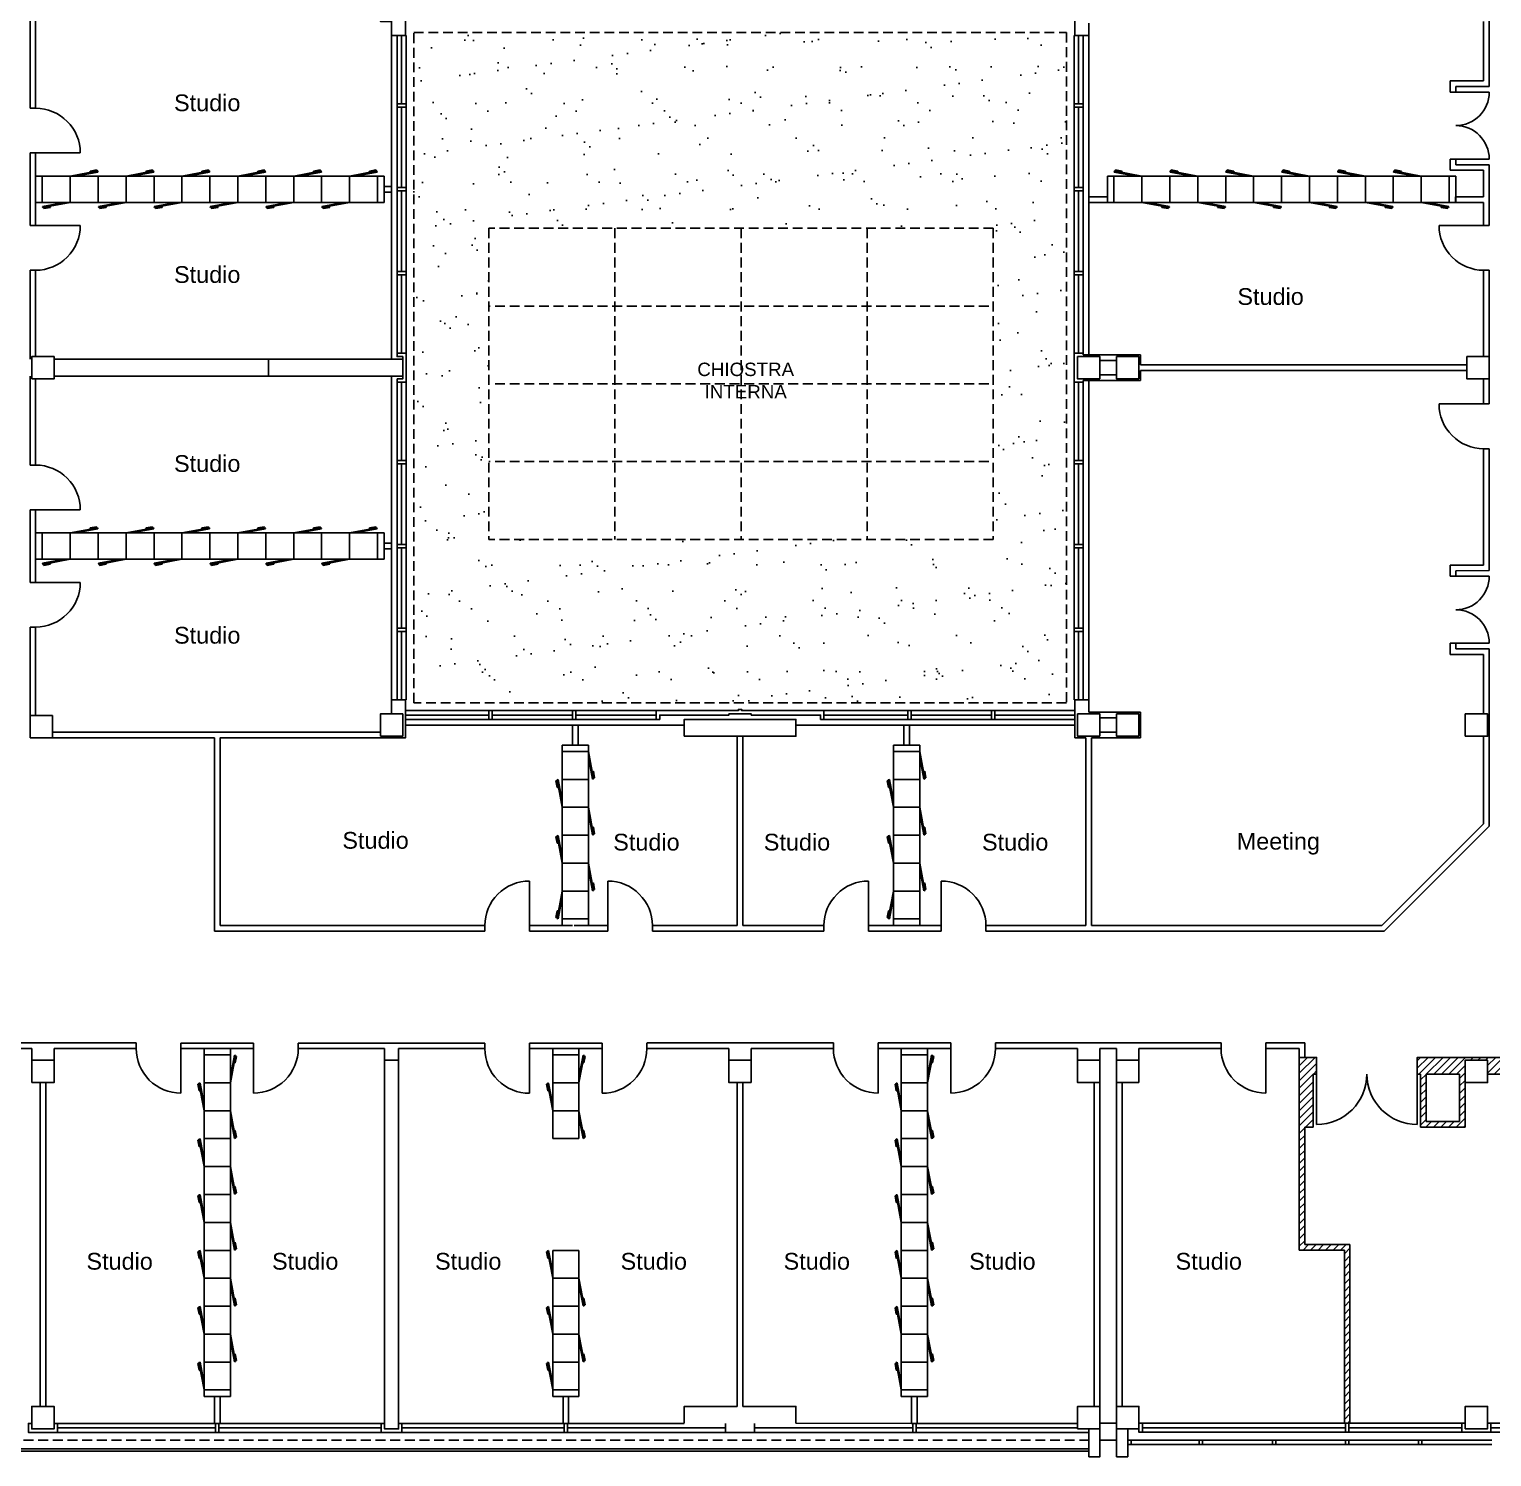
# Model space of a CAD drawing. Header units: millimetres. Extents: x 1523 to 2870, y 1212 to 1902.
# Drawn here: x 2204.9 to 2466.7, y 1512.1 to 1767.7 of the extents above; entities that cross this region are included whole.
import ezdxf

# ---------------------------------------------------------------- set-up
doc = ezdxf.new("R2010")
doc.units = ezdxf.units.MM
doc.linetypes.add('CONTINUA', pattern=[0])
doc.linetypes.add('HIDDEN', pattern=[0.375, 0.25, -0.125])
for name, color, linetype in [('arredi', 143, 'Continuous'), ('PROIEZIONI', 4, 'CONTINUA'), ('RETINI', 8, 'Continuous'), ('SEZIONI', 7, 'Continuous'), ('TESTO', 7, 'Continuous')]:
    doc.layers.add(name, color=color, linetype=linetype)
doc.styles.add('Arial', font='Arial.ttf')

# ---------------------------------------------------------------- blocks, each defined once
blk = doc.blocks.new('ED003', base_point=(0.838, 5.982))
for p, q in [((0.838, 5.982), (0.838, 6.482)), ((1.838, 5.982), (1.838, 6.482))]:
    blk.add_line(p, q)
for centre, start, end in [((0.838, 5.982), 0, 90), ((1.838, 5.982), 90, 180)]:
    blk.add_arc(centre, 0.5, start, end)
blk = doc.blocks.new('ED001', base_point=(1.838, 7.784))
blk.add_line((1.838, 7.784), (1.838, 8.781))
blk.add_arc((1.836, 7.784), 0.998, 89.8816, 180)
blk = doc.blocks.new('MODULOPARETEATTREZZATA')
at = {"linetype": 'Continuous'}
for p, q in [((47, 0), (0, 0)), ((0, 0), (0, -50)), ((47, 0), (56.2, -49.1)), ((47, -50), (47, 0)), ((54.3, -49.5), (47, -10.8)), ((0, -50), (47, -50)), ((56.2, -49.1), (54.3, -49.5)), ((54.9, -35.7), (55.9, -35.5)), ((57.1, -47.5), (54.9, -35.7)), ((55.9, -35.5), (58.1, -47.3)), ((58.1, -47.3), (57.1, -47.5))]:
    blk.add_line(p, q, dxfattribs=at)

msp = doc.modelspace()

# ---------------------------------------------------------------- hatches: boundary and pattern name
at = {"layer": 'RETINI'}
h = msp.add_hatch(dxfattribs=at)
h.set_pattern_fill('AR-SAND', color=256, scale=0.2)
h.set_pattern_definition([(37.5, (-291938.139, 424269.952), (-0.32000626, 9.78826475), [0, -7.7216, 0, -8.636, 0, -8.255]), (7.5, (-291938.139, 424269.952), (8.99046566, 14.336502), [0, -4.1656, 0, -6.9596, 0, -2.667]), (327.5, (-291944.387, 424269.952), (15.8198474, 0.0287437), [0, -2.54, 0, -9.144, 0, -11.938]), (317.5, (-291944.387, 424269.952), (15.27112905, 4.45858647), [0, -1.27, 0, -5.9944, 0, -6.858])])
h.paths.add_polyline_path([(2390.52, 1767.11), (2273.72, 1767.11), (2273.72, 1647.12), (2390.52, 1647.12)])
h.paths.add_polyline_path([(2377.44, 1732.07), (2377.44, 1676.36), (2287.14, 1676.36), (2287.14, 1732.07)], flags=16)
h.paths.add_polyline_path([(2309.72, 1718.14), (2354.87, 1718.14), (2354.87, 1690.29), (2309.72, 1690.29)], flags=0)
h.paths.add_polyline_path([(2323.77, 1700.25), (2342.3, 1700.25), (2342.3, 1709.2), (2323.77, 1709.2)], flags=8)
at = {"layer": 'RETINI', "true_color": 0x9e004f}
h = msp.add_hatch(dxfattribs=at)
h.set_pattern_fill('ANSI31', color=234, scale=0.3)
h.set_pattern_definition([(45, (-291938.13885, 424269.952), (-0.673519209, 0.673519209), [])])
h.paths.add_polyline_path([(2526.82, 1581.61), (2526.82, 1583.61), (2525.82, 1583.61), (2453.32, 1583.61), (2453.32, 1580.61), (2453.92, 1580.61), (2453.92, 1571.11), (2461.92, 1571.11), (2461.92, 1580.61), (2461.92, 1583.11), (2465.92, 1583.11), (2465.92, 1580.61), (2484.74, 1580.61), (2484.74, 1579.11), (2524.32, 1579.11), (2524.32, 1518.11), (2526.82, 1518.11)])
h.paths.add_polyline_path([(2460.92, 1580.61), (2460.92, 1572.11), (2454.92, 1572.11), (2454.92, 1580.61)], flags=16)
h.paths.add_polyline_path([(2434.72, 1580.61), (2435.32, 1580.61), (2435.32, 1583.61), (2433.22, 1583.61), (2432.22, 1583.61), (2432.22, 1549.11), (2440.29, 1549.11), (2440.29, 1518.11), (2441.29, 1518.11), (2441.29, 1550.11), (2433.22, 1550.11), (2433.22, 1571.11), (2434.72, 1571.11)])

# ---------------------------------------------------------------- linework, layer by layer
at = {"layer": 'arredi'}
for p, q in [((2206.02, 1741.41), (2206.02, 1736.71)), ((2207.21, 1741.41), (2206.02, 1741.41)), ((2267.21, 1741.41), (2268.39, 1741.41)), ((2268.39, 1741.41), (2268.39, 1736.71)), ((2397.86, 1741.41), (2397.86, 1736.71)), ((2399.04, 1741.41), (2397.86, 1741.41)), ((2459.04, 1741.41), (2460.22, 1741.41)), ((2460.22, 1741.41), (2460.22, 1736.71)), ((2207.21, 1736.71), (2206.02, 1736.71)), ((2267.21, 1736.71), (2268.39, 1736.71)), ((2399.04, 1736.71), (2397.86, 1736.71)), ((2459.04, 1736.71), (2460.22, 1736.71)), ((2207.21, 1677.52), (2206.02, 1677.52)), ((2267.21, 1677.52), (2268.39, 1677.52)), ((2268.39, 1677.52), (2268.39, 1672.82)), ((2207.21, 1672.82), (2206.02, 1672.82)), ((2267.21, 1672.82), (2268.39, 1672.82)), ((2300.27, 1608.4), (2300.27, 1607.21)), ((2304.97, 1608.4), (2304.97, 1607.21)), ((2359.57, 1608.4), (2359.57, 1607.21)), ((2364.27, 1608.4), (2364.27, 1607.21)), ((2236.17, 1584.07), (2236.17, 1585.21)), ((2240.87, 1584.07), (2240.87, 1585.21)), ((2298.57, 1584.07), (2298.57, 1585.21)), ((2303.27, 1584.07), (2303.27, 1585.21)), ((2360.97, 1584.07), (2360.97, 1585.21)), ((2365.67, 1584.07), (2365.67, 1585.21)), ((2236.17, 1524.07), (2236.17, 1522.92)), ((2240.87, 1524.07), (2240.87, 1522.92)), ((2298.57, 1524.07), (2298.57, 1522.92)), ((2303.27, 1524.07), (2303.27, 1522.92)), ((2360.97, 1524.07), (2360.97, 1522.92)), ((2365.67, 1524.07), (2365.67, 1522.92)), ((2240.87, 1522.92), (2236.17, 1522.92)), ((2303.27, 1522.92), (2298.57, 1522.92)), ((2365.67, 1522.92), (2360.97, 1522.92))]:
    msp.add_line(p, q, dxfattribs=at)
at = {"layer": 'arredi', "ltscale": 0.5}
for p, q in [((2460.19, 1736.71), (2460.19, 1737.71)), ((2304.97, 1639.55), (2300.27, 1639.55)), ((2300.27, 1639.55), (2300.27, 1638.4)), ((2304.97, 1638.4), (2304.97, 1639.55)), ((2364.27, 1639.55), (2359.57, 1639.55)), ((2359.57, 1639.55), (2359.57, 1638.4)), ((2364.27, 1638.4), (2364.27, 1639.55))]:
    msp.add_line(p, q, dxfattribs=at)
at = {"layer": 'PROIEZIONI', "ltscale": 0.5}
for p, q in [((2269.72, 1766.61), (2269.69, 1739.56)), ((2270.72, 1754.36), (2270.72, 1766.61)), ((2271.52, 1754.36), (2271.52, 1766.61)), ((2272.22, 1766.61), (2272.32, 1766.61)), ((2272.32, 1754.36), (2272.32, 1766.61)), ((2391.92, 1754.36), (2391.92, 1766.61)), ((2391.92, 1766.61), (2392.02, 1766.61)), ((2392.72, 1754.36), (2392.72, 1766.61)), ((2393.52, 1754.36), (2393.52, 1766.61)), ((2394.52, 1766.61), (2394.56, 1737.71)), ((2270.72, 1739.36), (2270.72, 1753.76)), ((2271.52, 1739.36), (2271.52, 1753.76)), ((2272.32, 1739.36), (2272.32, 1753.76)), ((2391.92, 1739.36), (2391.92, 1753.76)), ((2392.72, 1739.36), (2392.72, 1753.76)), ((2393.52, 1739.36), (2393.52, 1753.76)), ((2269.72, 1708.61), (2269.69, 1738.56)), ((2270.72, 1738.76), (2270.72, 1724.36)), ((2271.52, 1738.76), (2271.52, 1724.36)), ((2272.32, 1738.76), (2272.32, 1724.36)), ((2391.92, 1738.76), (2391.92, 1724.36)), ((2392.72, 1738.76), (2392.72, 1724.36)), ((2393.52, 1738.76), (2393.52, 1724.36)), ((2394.52, 1709.41), (2394.56, 1736.71)), ((2270.72, 1723.76), (2270.72, 1709.71)), ((2271.52, 1723.76), (2271.52, 1709.71)), ((2272.32, 1723.76), (2272.32, 1709.71)), ((2391.92, 1723.76), (2391.92, 1709.71)), ((2392.72, 1723.76), (2392.72, 1709.71)), ((2393.52, 1723.76), (2393.52, 1709.71)), ((2269.72, 1705.61), (2269.69, 1675.67)), ((2270.72, 1690.47), (2270.72, 1704.51)), ((2271.52, 1690.47), (2271.52, 1704.51)), ((2272.32, 1690.47), (2272.32, 1704.51)), ((2391.92, 1690.47), (2391.92, 1704.51)), ((2392.72, 1690.47), (2392.72, 1704.51)), ((2393.52, 1690.47), (2393.52, 1704.51)), ((2394.52, 1647.61), (2394.56, 1704.81)), ((2270.72, 1675.47), (2270.72, 1689.87)), ((2271.52, 1675.47), (2271.52, 1689.87)), ((2272.32, 1675.47), (2272.32, 1689.87)), ((2391.92, 1675.47), (2391.92, 1689.87)), ((2392.72, 1675.47), (2392.72, 1689.87)), ((2393.52, 1675.47), (2393.52, 1689.87)), ((2269.72, 1647.61), (2269.69, 1674.67)), ((2270.72, 1674.87), (2270.72, 1660.47)), ((2271.52, 1674.87), (2271.52, 1660.47)), ((2272.32, 1674.87), (2272.32, 1660.47)), ((2391.92, 1674.87), (2391.92, 1660.47)), ((2392.72, 1674.87), (2392.72, 1660.47)), ((2393.52, 1674.87), (2393.52, 1660.47)), ((2270.72, 1659.87), (2270.72, 1647.61)), ((2271.52, 1659.87), (2271.52, 1647.61)), ((2272.32, 1659.87), (2272.32, 1647.61)), ((2391.92, 1659.87), (2391.92, 1647.61)), ((2392.72, 1659.87), (2392.72, 1647.61)), ((2393.52, 1659.87), (2393.52, 1647.61)), ((2287.13, 1645.72), (2272.22, 1645.72)), ((2287.13, 1644.92), (2272.22, 1644.92)), ((2287.13, 1644.12), (2272.22, 1644.12)), ((2302.13, 1645.72), (2287.73, 1645.72)), ((2302.13, 1644.92), (2287.73, 1644.92)), ((2302.13, 1644.12), (2287.73, 1644.12)), ((2302.73, 1645.72), (2317.12, 1645.72)), ((2302.73, 1644.92), (2317.12, 1644.92)), ((2302.73, 1644.12), (2317.12, 1644.12)), ((2362.12, 1645.72), (2347.12, 1645.72)), ((2362.12, 1644.92), (2347.12, 1644.92)), ((2362.12, 1644.12), (2347.12, 1644.12)), ((2362.72, 1645.72), (2377.12, 1645.72)), ((2362.72, 1644.92), (2377.12, 1644.92)), ((2362.72, 1644.12), (2377.12, 1644.12)), ((2377.72, 1645.72), (2391.92, 1645.72)), ((2377.72, 1644.92), (2391.92, 1644.92)), ((2377.72, 1644.12), (2391.92, 1644.12)), ((2322.12, 1643.12), (2272.22, 1643.12)), ((2342.12, 1643.12), (2392.02, 1643.12)), ((2209.92, 1518.08), (2238.22, 1518.08)), ((2209.92, 1517.28), (2238.22, 1517.28)), ((2209.92, 1516.48), (2238.22, 1516.48)), ((2238.82, 1518.08), (2267.87, 1518.08)), ((2238.82, 1517.28), (2267.87, 1517.28)), ((2238.82, 1516.48), (2267.87, 1516.48)), ((2300.62, 1518.08), (2271.57, 1518.08)), ((2300.62, 1517.28), (2271.57, 1517.28)), ((2300.62, 1516.48), (2271.57, 1516.48)), ((2322.12, 1518.08), (2301.22, 1518.08)), ((2329.52, 1517.28), (2301.22, 1517.28)), ((2329.52, 1516.48), (2301.22, 1516.48)), ((2334.72, 1517.28), (2363.02, 1517.28)), ((2334.72, 1516.48), (2363.02, 1516.48)), ((2342.12, 1518.11), (2363.02, 1518.08)), ((2363.62, 1518.08), (2392.52, 1518.08)), ((2363.62, 1517.28), (2392.52, 1517.28)), ((2363.62, 1516.48), (2394.52, 1516.48)), ((2440.49, 1518.11), (2404.12, 1518.11)), ((2440.49, 1517.31), (2404.12, 1517.31)), ((2440.49, 1516.51), (2404.12, 1516.51)), ((2441.09, 1518.11), (2461.32, 1518.11)), ((2441.09, 1517.31), (2461.32, 1517.31)), ((2441.09, 1516.51), (2461.32, 1516.51)), ((2519.32, 1518.11), (2466.52, 1518.11)), ((2519.32, 1517.31), (2466.52, 1517.31)), ((2519.32, 1516.51), (2466.52, 1516.51)), ((2394.52, 1513.55), (2020.12, 1513.55)), ((2414.31, 1515.11), (2402.12, 1515.11)), ((2414.31, 1514.31), (2402.12, 1514.31)), ((2427.4, 1515.11), (2414.91, 1515.11)), ((2427.4, 1514.31), (2414.91, 1514.31)), ((2440.49, 1515.11), (2428, 1515.11)), ((2440.49, 1514.31), (2428, 1514.31)), ((2453.58, 1515.11), (2441.09, 1515.11)), ((2453.58, 1514.31), (2441.09, 1514.31)), ((2466.67, 1515.11), (2454.18, 1515.11)), ((2466.67, 1514.31), (2454.18, 1514.31)), ((2394.52, 1513.11), (2020.12, 1513.11))]:
    msp.add_line(p, q, dxfattribs=at)
at = {"layer": 'PROIEZIONI', "color": 143, "linetype": 'HIDDEN', "ltscale": 7}
for p, q in [((2377.44, 1732.07), (2287.14, 1732.07)), ((2287.14, 1732.07), (2287.14, 1676.36)), ((2309.72, 1732.07), (2309.72, 1676.36)), ((2332.29, 1732.07), (2332.29, 1676.36)), ((2354.87, 1732.07), (2354.87, 1676.36)), ((2377.44, 1732.07), (2377.44, 1676.36)), ((2376.62, 1718.14), (2287.14, 1718.14)), ((2376.62, 1704.21), (2287.97, 1704.21)), ((2376.62, 1690.29), (2287.14, 1690.29)), ((2377.44, 1676.36), (2287.14, 1676.36)), ((2020.12, 1515.11), (2394.52, 1515.11))]:
    msp.add_line(p, q, dxfattribs=at)
msp.add_lwpolyline([(2273.72, 1647.12), (2273.72, 1767.11), (2390.52, 1767.11), (2390.52, 1647.12)], close=True, dxfattribs=at)
at = {"layer": 'RETINI'}
msp.add_line((2433.22, 1583.61), (2432.22, 1583.61), dxfattribs=at)
at = {"layer": 'SEZIONI', "ltscale": 0.5}
for p, q in [((2466.22, 1757.46), (2466.22, 1789.21)), ((2392.02, 1766.61), (2392.02, 1773.41)), ((2205.02, 1769.41), (2205.02, 1753.56)), ((2206.02, 1769.41), (2206.02, 1753.56)), ((2394.52, 1768.81), (2394.52, 1766.61)), ((2465.22, 1758.46), (2465.22, 1769.11)), ((2394.52, 1766.61), (2392.02, 1766.61)), ((2465.22, 1758.46), (2459.22, 1758.45)), ((2459.22, 1758.45), (2459.22, 1757.45)), ((2459.22, 1757.45), (2459.22, 1756.46)), ((2466.22, 1757.46), (2460.22, 1757.46)), ((2460.22, 1757.45), (2460.22, 1756.46)), ((2460.22, 1756.46), (2459.22, 1756.46)), ((2206.02, 1753.56), (2205.02, 1753.56)), ((2205.02, 1745.56), (2205.02, 1732.56)), ((2206.02, 1745.56), (2205.02, 1745.56)), ((2206.02, 1745.56), (2206.02, 1739.56)), ((2460.22, 1744.46), (2459.22, 1744.46)), ((2459.22, 1744.46), (2459.22, 1743.45)), ((2460.22, 1744.46), (2460.22, 1743.45)), ((2459.22, 1743.45), (2459.22, 1742.45)), ((2465.22, 1742.46), (2459.22, 1742.45)), ((2466.22, 1743.46), (2460.22, 1743.45)), ((2465.22, 1742.46), (2465.22, 1737.71)), ((2466.22, 1738.56), (2466.22, 1743.46)), ((2206.02, 1738.56), (2206.02, 1732.56)), ((2269.69, 1739.56), (2268.39, 1739.56)), ((2269.69, 1738.56), (2268.39, 1738.56)), ((2269.69, 1738.56), (2269.69, 1739.56)), ((2393.52, 1738.56), (2393.52, 1739.56)), ((2466.22, 1738.56), (2466.22, 1732.56)), ((2394.56, 1736.71), (2394.56, 1737.71)), ((2394.56, 1737.71), (2397.86, 1737.71)), ((2394.56, 1736.71), (2397.86, 1736.71)), ((2460.22, 1736.71), (2465.22, 1736.71)), ((2460.23, 1737.71), (2465.22, 1737.71)), ((2465.22, 1736.71), (2465.22, 1732.56)), ((2206.02, 1732.56), (2205.02, 1732.56)), ((2465.22, 1732.56), (2466.22, 1732.56)), ((2206.02, 1724.56), (2205.02, 1724.56)), ((2205.02, 1724.56), (2205.02, 1708.61)), ((2206.02, 1724.56), (2206.02, 1709.11)), ((2465.22, 1724.56), (2466.22, 1724.56)), ((2465.22, 1724.56), (2465.22, 1709.11)), ((2466.22, 1724.56), (2466.22, 1709.11)), ((2209.32, 1708.61), (2247.72, 1708.61)), ((2393.52, 1709.41), (2403.82, 1709.41)), ((2396.52, 1708.41), (2399.52, 1708.41)), ((2403.82, 1709.41), (2403.82, 1707.61)), ((2462.22, 1707.61), (2403.82, 1707.61)), ((2205.02, 1689.67), (2205.02, 1705.61)), ((2206.02, 1689.67), (2206.02, 1705.11)), ((2209.32, 1705.61), (2247.72, 1705.61)), ((2403.82, 1704.81), (2393.52, 1704.81)), ((2399.52, 1705.81), (2396.52, 1705.81)), ((2462.22, 1706.61), (2403.82, 1706.61)), ((2403.82, 1706.61), (2403.82, 1704.81)), ((2465.22, 1700.61), (2465.22, 1705.11)), ((2465.22, 1705.11), (2465.22, 1700.61)), ((2466.22, 1700.61), (2466.22, 1705.11)), ((2466.22, 1705.11), (2466.22, 1700.61)), ((2465.22, 1700.61), (2466.22, 1700.61)), ((2465.22, 1700.61), (2466.22, 1700.61)), ((2465.22, 1692.61), (2466.22, 1692.61)), ((2465.22, 1692.61), (2466.22, 1692.61)), ((2465.22, 1671.77), (2465.22, 1692.61)), ((2466.22, 1671.77), (2466.22, 1692.61)), ((2206.02, 1689.67), (2205.02, 1689.67)), ((2205.02, 1668.67), (2205.02, 1681.67)), ((2206.02, 1681.67), (2205.02, 1681.67)), ((2206.02, 1675.67), (2206.02, 1681.67)), ((2206.02, 1668.67), (2206.02, 1675.67)), ((2269.69, 1675.67), (2268.39, 1675.67)), ((2269.69, 1674.67), (2269.69, 1675.67)), ((2466.22, 1675.67), (2466.22, 1670.77)), ((2269.69, 1674.67), (2268.39, 1674.67)), ((2465.22, 1671.77), (2459.22, 1671.76)), ((2459.22, 1671.76), (2459.22, 1670.76)), ((2459.22, 1670.76), (2459.22, 1669.77)), ((2466.22, 1670.77), (2460.22, 1670.76)), ((2460.22, 1670.76), (2460.22, 1669.77)), ((2206.02, 1668.67), (2205.02, 1668.67)), ((2460.22, 1669.77), (2459.22, 1669.77)), ((2205.02, 1644.82), (2205.02, 1660.67)), ((2206.02, 1660.67), (2205.02, 1660.67)), ((2206.02, 1644.82), (2206.02, 1660.67)), ((2460.22, 1657.77), (2459.22, 1657.77)), ((2459.22, 1657.77), (2459.22, 1656.76)), ((2460.22, 1657.77), (2460.22, 1656.76)), ((2459.22, 1656.76), (2459.22, 1655.76)), ((2465.22, 1655.77), (2459.22, 1655.76)), ((2466.22, 1656.77), (2460.22, 1656.76)), ((2465.22, 1655.77), (2465.22, 1645.12)), ((2466.22, 1656.77), (2466.22, 1625.02)), ((2394.52, 1647.61), (2392.02, 1647.61)), ((2392.02, 1647.61), (2392.02, 1640.82)), ((2394.52, 1645.42), (2394.52, 1647.61)), ((2403.82, 1645.42), (2394.52, 1645.42)), ((2399.52, 1644.42), (2396.52, 1644.42)), ((2403.82, 1640.82), (2403.82, 1645.42)), ((2302.12, 1643.12), (2302.12, 1639.55)), ((2303.12, 1643.12), (2303.12, 1639.55)), ((2361.42, 1643.12), (2361.42, 1639.55)), ((2362.42, 1643.12), (2362.42, 1639.55)), ((2396.52, 1641.82), (2399.52, 1641.82)), ((2238.02, 1606.21), (2238.02, 1640.82)), ((2331.62, 1607.21), (2331.62, 1641.12)), ((2332.62, 1607.21), (2332.62, 1641.12)), ((2392.02, 1640.82), (2394.02, 1640.82)), ((2394.02, 1607.21), (2394.02, 1640.82)), ((2395.02, 1607.21), (2395.02, 1640.82)), ((2395.02, 1640.82), (2403.82, 1640.82)), ((2465.22, 1641.12), (2465.22, 1625.43)), ((2465.22, 1625.43), (2447, 1607.21)), ((2447.42, 1606.21), (2466.22, 1625.02)), ((2238.02, 1606.21), (2286.42, 1606.21)), ((2239.02, 1607.21), (2286.42, 1607.21)), ((2286.42, 1607.21), (2286.42, 1606.21)), ((2294.42, 1607.21), (2294.42, 1606.21)), ((2294.42, 1607.21), (2302.12, 1607.21)), ((2294.42, 1606.21), (2302.12, 1606.21)), ((2301.42, 1606.21), (2308.42, 1606.21)), ((2302.42, 1607.21), (2308.42, 1607.21)), ((2308.42, 1607.21), (2308.42, 1606.21)), ((2316.42, 1607.21), (2331.62, 1607.21)), ((2316.42, 1607.21), (2316.42, 1606.21)), ((2316.42, 1606.21), (2332.12, 1606.21)), ((2332.12, 1606.21), (2347.12, 1606.21)), ((2332.62, 1607.21), (2347.12, 1607.21)), ((2347.12, 1607.21), (2347.12, 1606.21)), ((2355.12, 1607.21), (2355.12, 1606.21)), ((2355.12, 1607.21), (2368.12, 1607.21)), ((2355.12, 1606.21), (2368.12, 1606.21)), ((2368.12, 1607.21), (2368.12, 1606.21)), ((2376.12, 1607.21), (2394.02, 1607.21)), ((2376.12, 1607.21), (2376.12, 1606.21)), ((2376.12, 1606.21), (2395.02, 1606.21)), ((2447, 1607.21), (2395.02, 1607.21)), ((2447.42, 1606.21), (2395.02, 1606.21)), ((2190.62, 1586.21), (2224.02, 1586.21)), ((2190.62, 1585.21), (2205.32, 1585.21)), ((2205.32, 1585.21), (2205.32, 1583.11)), ((2205.32, 1585.21), (2205.32, 1583.11)), ((2224.02, 1585.21), (2209.32, 1585.21)), ((2224.02, 1585.21), (2209.32, 1585.21)), ((2209.32, 1585.21), (2209.32, 1583.11)), ((2209.32, 1585.21), (2209.32, 1583.11)), ((2224.02, 1585.21), (2224.02, 1586.21)), ((2224.02, 1585.21), (2224.02, 1586.21)), ((2232.02, 1585.18), (2232.02, 1586.18)), ((2245.02, 1586.18), (2232.02, 1586.18)), ((2245.02, 1585.18), (2232.02, 1585.18)), ((2245.02, 1585.18), (2245.02, 1586.18)), ((2286.42, 1586.18), (2253.02, 1586.18)), ((2253.02, 1585.18), (2253.02, 1586.18)), ((2253.02, 1585.18), (2268.47, 1585.18)), ((2268.47, 1585.18), (2268.47, 1583.08)), ((2286.42, 1585.18), (2270.97, 1585.18)), ((2270.97, 1585.18), (2270.97, 1583.08)), ((2286.42, 1585.18), (2286.42, 1586.18)), ((2294.42, 1585.18), (2294.42, 1586.18)), ((2307.42, 1586.18), (2294.42, 1586.18)), ((2307.42, 1585.18), (2294.42, 1585.18)), ((2307.42, 1585.18), (2307.42, 1586.18)), ((2348.82, 1586.21), (2315.42, 1586.21)), ((2315.42, 1585.18), (2315.42, 1586.18)), ((2315.42, 1585.21), (2330.12, 1585.21)), ((2330.12, 1585.21), (2330.12, 1583.11)), ((2334.12, 1585.21), (2334.12, 1583.11)), ((2348.82, 1585.21), (2334.12, 1585.21)), ((2348.82, 1585.21), (2348.82, 1586.21)), ((2369.82, 1586.21), (2356.82, 1586.21)), ((2356.82, 1585.21), (2356.82, 1586.21)), ((2369.82, 1585.21), (2356.82, 1585.21)), ((2369.82, 1585.21), (2369.82, 1586.21)), ((2418.22, 1586.21), (2377.82, 1586.21)), ((2377.82, 1585.21), (2377.82, 1586.21)), ((2377.82, 1585.21), (2392.52, 1585.21)), ((2392.52, 1585.21), (2392.52, 1583.11)), ((2396.52, 1585.21), (2396.52, 1583.11)), ((2399.52, 1585.21), (2396.52, 1585.21)), ((2399.52, 1583.11), (2399.52, 1585.21)), ((2403.52, 1585.21), (2403.52, 1583.11)), ((2403.52, 1585.21), (2418.22, 1585.21)), ((2418.22, 1585.21), (2418.22, 1586.21)), ((2426.22, 1585.21), (2426.22, 1586.21)), ((2426.22, 1586.21), (2433.22, 1586.21)), ((2426.22, 1585.21), (2432.22, 1585.21)), ((2432.22, 1585.21), (2432.22, 1549.11)), ((2433.22, 1586.21), (2433.22, 1583.61)), ((2206.82, 1579.11), (2206.82, 1521.11)), ((2206.82, 1579.11), (2206.82, 1521.11)), ((2207.82, 1579.11), (2207.82, 1521.11)), ((2207.82, 1579.11), (2207.82, 1521.11)), ((2331.62, 1579.11), (2331.62, 1521.11)), ((2332.62, 1579.11), (2332.62, 1521.11)), ((2395.52, 1579.11), (2395.52, 1521.11)), ((2396.52, 1579.11), (2396.52, 1521.11)), ((2399.52, 1579.11), (2399.52, 1521.11)), ((2400.52, 1579.11), (2400.52, 1521.11)), ((2434.72, 1580.61), (2434.72, 1571.11)), ((2453.92, 1571.11), (2453.92, 1580.61)), ((2454.92, 1572.11), (2454.92, 1580.61)), ((2460.92, 1572.11), (2460.92, 1580.61)), ((2461.92, 1571.11), (2461.92, 1580.61)), ((2433.22, 1571.11), (2434.72, 1571.11)), ((2433.22, 1571.11), (2433.22, 1550.11)), ((2453.92, 1571.11), (2461.92, 1571.11)), ((2454.92, 1572.11), (2460.92, 1572.11)), ((2433.22, 1550.11), (2441.29, 1550.11)), ((2441.29, 1550.11), (2441.29, 1518.11)), ((2432.22, 1549.11), (2440.29, 1549.11)), ((2440.29, 1549.11), (2440.29, 1518.11)), ((2238.02, 1522.92), (2238.02, 1518.11)), ((2239.02, 1522.92), (2239.02, 1518.11)), ((2300.42, 1522.92), (2300.42, 1518.11)), ((2301.42, 1522.92), (2301.42, 1518.11)), ((2362.82, 1522.92), (2362.82, 1518.11)), ((2363.82, 1522.92), (2363.82, 1518.11)), ((2239.02, 1518.08), (2238.02, 1518.08)), ((2301.42, 1518.08), (2300.42, 1518.08)), ((2363.82, 1518.08), (2362.82, 1518.08)), ((2440.29, 1518.11), (2441.29, 1518.11))]:
    msp.add_line(p, q, dxfattribs=at)
for points in [[(2239.02, 1807.01), (2239.02, 1773.41), (2272.22, 1773.41), (2272.22, 1766.61), (2269.72, 1766.61), (2269.72, 1769.11), (2267.72, 1769.11), (2267.72, 1772.41), (2209.02, 1772.41)], [(2393.52, 1704.81), (2393.52, 1704.51), (2391.92, 1704.51), (2391.92, 1709.71), (2393.52, 1709.71), (2393.52, 1709.41)], [(2393.52, 1709.11), (2392.52, 1709.11), (2392.52, 1705.11), (2393.52, 1705.11)], [(2239.02, 1607.21), (2239.02, 1640.82), (2272.22, 1640.82), (2272.22, 1647.61), (2269.72, 1647.61), (2269.72, 1645.12), (2267.72, 1645.12), (2267.72, 1641.82), (2209.02, 1641.82)], [(2209.02, 1640.82), (2238.02, 1640.82), (2238.02, 1606.21)], [(2434.72, 1580.61), (2435.32, 1580.61), (2435.32, 1583.61), (2433.22, 1583.61)], [(2453.92, 1580.61), (2453.32, 1580.61), (2453.32, 1583.61), (2525.82, 1583.61)], [(2460.92, 1580.61), (2454.92, 1580.61)], [(2484.74, 1580.61), (2465.92, 1580.61)], [(2331.62, 1521.11), (2322.12, 1521.11), (2322.12, 1518.11)], [(2342.12, 1518.11), (2342.12, 1521.11), (2332.62, 1521.11)], [(2329.52, 1518.08), (2329.52, 1516.48), (2334.72, 1516.48), (2334.72, 1518.08)]]:
    msp.add_lwpolyline(points, dxfattribs=at)
for points in [[(2270.72, 1754.36), (2272.32, 1754.36), (2272.32, 1753.76), (2270.72, 1753.76)], [(2393.52, 1754.36), (2391.92, 1754.36), (2391.92, 1753.76), (2393.52, 1753.76)], [(2270.72, 1739.36), (2272.32, 1739.36), (2272.32, 1738.76), (2270.72, 1738.76)], [(2393.52, 1739.36), (2391.92, 1739.36), (2391.92, 1738.76), (2393.52, 1738.76)], [(2270.72, 1723.76), (2272.32, 1723.76), (2272.32, 1724.36), (2270.72, 1724.36)], [(2393.52, 1723.76), (2391.92, 1723.76), (2391.92, 1724.36), (2393.52, 1724.36)], [(2270.72, 1705.11), (2270.72, 1704.51), (2272.32, 1704.51), (2272.32, 1709.71), (2270.72, 1709.71), (2270.72, 1709.11), (2271.72, 1709.11), (2271.72, 1705.11)], [(2205.32, 1705.11), (2205.32, 1709.11), (2209.32, 1709.11), (2209.32, 1705.11)], [(2247.72, 1705.61), (2247.72, 1708.61), (2271.72, 1708.61), (2271.72, 1705.61)], [(2396.52, 1705.11), (2396.52, 1709.11), (2392.52, 1709.11), (2392.52, 1705.11)], [(2403.52, 1705.11), (2403.52, 1709.11), (2399.52, 1709.11), (2399.52, 1705.11)], [(2466.22, 1705.11), (2466.22, 1709.11), (2462.22, 1709.11), (2462.22, 1705.11)], [(2466.22, 1705.11), (2466.22, 1709.11), (2462.22, 1709.11), (2462.22, 1705.11)], [(2270.72, 1690.47), (2272.32, 1690.47), (2272.32, 1689.87), (2270.72, 1689.87)], [(2393.52, 1690.47), (2391.92, 1690.47), (2391.92, 1689.87), (2393.52, 1689.87)], [(2270.72, 1674.87), (2272.32, 1674.87), (2272.32, 1675.47), (2270.72, 1675.47)], [(2393.52, 1674.87), (2391.92, 1674.87), (2391.92, 1675.47), (2393.52, 1675.47)], [(2270.72, 1659.87), (2272.32, 1659.87), (2272.32, 1660.47), (2270.72, 1660.47)], [(2393.52, 1659.87), (2391.92, 1659.87), (2391.92, 1660.47), (2393.52, 1660.47)], [(2205.02, 1640.82), (2205.02, 1644.82), (2209.02, 1644.82), (2209.02, 1640.82)], [(2267.72, 1641.12), (2267.72, 1645.12), (2271.72, 1645.12), (2271.72, 1641.12)], [(2287.13, 1644.12), (2287.13, 1645.72), (2287.73, 1645.72), (2287.73, 1644.12)], [(2302.13, 1644.12), (2302.13, 1645.72), (2302.73, 1645.72), (2302.73, 1644.12)], [(2347.12, 1644.12), (2347.12, 1645.72), (2332.42, 1645.72), (2332.42, 1645.92), (2331.82, 1645.92), (2331.82, 1645.72), (2317.12, 1645.72), (2317.12, 1644.12), (2317.72, 1644.12), (2317.72, 1644.92), (2330.12, 1644.92), (2330.12, 1645.12), (2334.12, 1645.12), (2334.12, 1644.92), (2346.52, 1644.92), (2346.52, 1644.12)], [(2322.12, 1641.12), (2322.12, 1644.12), (2342.12, 1644.12), (2342.12, 1641.12)], [(2362.72, 1644.12), (2362.72, 1645.72), (2362.12, 1645.72), (2362.12, 1644.12)], [(2377.72, 1644.12), (2377.72, 1645.72), (2377.12, 1645.72), (2377.12, 1644.12)], [(2396.52, 1641.12), (2396.52, 1645.12), (2392.52, 1645.12), (2392.52, 1641.12)], [(2403.52, 1641.12), (2403.52, 1645.12), (2399.52, 1645.12), (2399.52, 1641.12)], [(2461.92, 1641.12), (2461.92, 1645.12), (2465.92, 1645.12), (2465.92, 1641.12)], [(2205.32, 1579.11), (2205.32, 1583.11), (2209.32, 1583.11), (2209.32, 1579.11)], [(2268.47, 1517.08), (2268.47, 1583.11), (2270.97, 1583.11), (2270.97, 1517.08)], [(2334.12, 1579.11), (2334.12, 1583.11), (2330.12, 1583.11), (2330.12, 1579.11)], [(2396.52, 1579.11), (2396.52, 1583.11), (2392.52, 1583.11), (2392.52, 1579.11)], [(2403.52, 1579.11), (2403.52, 1583.11), (2399.52, 1583.11), (2399.52, 1579.11)], [(2461.92, 1579.11), (2461.92, 1583.11), (2465.92, 1583.11), (2465.92, 1579.11)], [(2205.32, 1517.11), (2205.32, 1521.11), (2209.32, 1521.11), (2209.32, 1517.11)], [(2396.52, 1517.11), (2396.52, 1521.11), (2392.52, 1521.11), (2392.52, 1517.11)], [(2403.52, 1517.11), (2403.52, 1521.11), (2399.52, 1521.11), (2399.52, 1517.11)], [(2461.92, 1517.11), (2461.92, 1521.11), (2465.92, 1521.11), (2465.92, 1517.11)], [(2209.32, 1518.08), (2209.92, 1518.08), (2209.92, 1516.48), (2204.72, 1516.48), (2204.72, 1518.08), (2205.32, 1518.08), (2205.32, 1517.08), (2209.32, 1517.08)], [(2238.22, 1518.08), (2238.22, 1516.48), (2238.82, 1516.48), (2238.82, 1518.08)], [(2268.47, 1518.08), (2267.87, 1518.08), (2267.87, 1516.48), (2271.57, 1516.48), (2271.57, 1518.08), (2270.97, 1518.08), (2270.97, 1517.08), (2268.47, 1517.08)], [(2270.97, 1518.08), (2271.57, 1518.08), (2271.57, 1516.48), (2267.87, 1516.48), (2267.87, 1518.08), (2268.47, 1518.08), (2268.47, 1517.08), (2270.97, 1517.08)], [(2301.22, 1518.08), (2301.22, 1516.48), (2300.62, 1516.48), (2300.62, 1518.08)], [(2363.62, 1518.08), (2363.62, 1516.48), (2363.02, 1516.48), (2363.02, 1518.08)], [(2363.62, 1518.08), (2363.62, 1516.48), (2363.02, 1516.48), (2363.02, 1518.08)], [(2394.52, 1512.11), (2394.52, 1517.11), (2396.52, 1517.11), (2396.52, 1512.11)], [(2399.52, 1515.11), (2399.52, 1518.11), (2396.52, 1518.11), (2396.52, 1515.11)], [(2401.52, 1512.11), (2401.52, 1517.11), (2399.52, 1517.11), (2399.52, 1512.11)], [(2403.52, 1518.11), (2403.52, 1516.51), (2404.12, 1516.51), (2404.12, 1518.11)], [(2440.49, 1518.11), (2440.49, 1516.51), (2441.09, 1516.51), (2441.09, 1518.11)], [(2440.49, 1518.11), (2440.49, 1516.51), (2441.09, 1516.51), (2441.09, 1518.11)], [(2465.92, 1518.11), (2466.52, 1518.11), (2466.52, 1516.51), (2461.32, 1516.51), (2461.32, 1518.11), (2461.92, 1518.11), (2461.92, 1517.11), (2465.92, 1517.11)], [(2402.12, 1515.11), (2402.12, 1514.31), (2401.52, 1514.31), (2401.52, 1515.11)], [(2414.91, 1515.11), (2414.91, 1514.31), (2414.31, 1514.31), (2414.31, 1515.11)], [(2428, 1515.11), (2428, 1514.31), (2427.4, 1514.31), (2427.4, 1515.11)], [(2441.09, 1515.11), (2441.09, 1514.31), (2440.49, 1514.31), (2440.49, 1515.11)], [(2454.18, 1515.11), (2454.18, 1514.31), (2453.58, 1514.31), (2453.58, 1515.11)]]:
    msp.add_lwpolyline(points, close=True, dxfattribs=at)

# ---------------------------------------------------------------- block references
at = {"layer": 'arredi', "extrusion": (0, 0, -1), "yscale": 0.1, "zscale": -0.1}
for p, xscale, rotation in [((-2212.21, 1741.41), -0.1, 90), ((-2212.21, 1736.71), -0.1, 270), ((-2222.21, 1741.41), -0.1, 90), ((-2222.21, 1736.71), -0.1, 270), ((-2232.21, 1741.41), -0.1, 90), ((-2232.21, 1736.71), -0.1, 270), ((-2242.21, 1741.41), -0.1, 90), ((-2242.21, 1736.71), -0.1, 270), ((-2252.21, 1741.41), -0.1, 90), ((-2252.21, 1736.71), -0.1, 270), ((-2262.21, 1741.41), -0.1, 90), ((-2262.21, 1736.71), -0.1, 270), ((-2404.04, 1736.71), 0.1, 90), ((-2404.04, 1741.41), 0.1, 270), ((-2414.04, 1736.71), 0.1, 90), ((-2414.04, 1741.41), 0.1, 270), ((-2424.04, 1736.71), 0.1, 90), ((-2424.04, 1741.41), 0.1, 270), ((-2434.04, 1736.71), 0.1, 90), ((-2434.04, 1741.41), 0.1, 270), ((-2444.04, 1736.71), 0.1, 90), ((-2444.04, 1741.41), 0.1, 270), ((-2454.04, 1736.71), 0.1, 90), ((-2454.04, 1741.41), 0.1, 270), ((-2212.21, 1672.82), -0.1, 270), ((-2222.21, 1672.82), -0.1, 270), ((-2232.21, 1672.82), -0.1, 270), ((-2242.21, 1672.82), -0.1, 270), ((-2252.21, 1672.82), -0.1, 270), ((-2262.21, 1672.82), -0.1, 270), ((-2212.21, 1677.52), -0.1, 90), ((-2222.21, 1677.52), -0.1, 90), ((-2232.21, 1677.52), -0.1, 90), ((-2242.21, 1677.52), -0.1, 90), ((-2252.21, 1677.52), -0.1, 90), ((-2262.21, 1677.52), -0.1, 90)]:
    msp.add_blockref('MODULOPARETEATTREZZATA', p, dxfattribs=dict(at, xscale=xscale, rotation=rotation))
at = {"layer": 'arredi', "yscale": 0.1, "zscale": 0.1}
for p, xscale in [((2300.27, 1638.4), 0.1), ((2359.57, 1638.4), 0.1), ((2300.27, 1628.4), 0.1), ((2359.57, 1628.4), 0.1), ((2300.27, 1618.4), 0.1), ((2359.57, 1618.4), 0.1), ((2304.97, 1613.4), -0.1), ((2364.27, 1613.4), -0.1), ((2236.17, 1574.07), 0.1), ((2298.57, 1574.07), 0.1), ((2360.97, 1574.07), 0.1), ((2236.17, 1564.07), 0.1), ((2360.97, 1564.07), 0.1), ((2236.17, 1554.07), 0.1), ((2360.97, 1554.07), 0.1), ((2236.17, 1544.07), 0.1), ((2298.57, 1544.07), 0.1), ((2360.97, 1544.07), 0.1), ((2236.17, 1534.07), 0.1), ((2298.57, 1534.07), 0.1), ((2360.97, 1534.07), 0.1)]:
    msp.add_blockref('MODULOPARETEATTREZZATA', p, dxfattribs=dict(at, xscale=xscale))
at = {"layer": 'arredi', "yscale": 0.1, "zscale": 0.1, "rotation": 180}
for p, xscale in [((2304.97, 1628.4), 0.1), ((2364.27, 1628.4), 0.1), ((2304.97, 1618.4), 0.1), ((2364.27, 1618.4), 0.1), ((2236.17, 1579.07), -0.1), ((2298.57, 1579.07), -0.1), ((2360.97, 1579.07), -0.1), ((2240.87, 1574.07), 0.1), ((2303.27, 1574.07), 0.1), ((2365.67, 1574.07), 0.1), ((2240.87, 1564.07), 0.1), ((2365.67, 1564.07), 0.1), ((2240.87, 1554.07), 0.1), ((2365.67, 1554.07), 0.1), ((2240.87, 1544.07), 0.1), ((2303.27, 1544.07), 0.1), ((2365.67, 1544.07), 0.1), ((2240.87, 1534.07), 0.1), ((2303.27, 1534.07), 0.1), ((2365.67, 1534.07), 0.1), ((2240.87, 1524.07), 0.1), ((2303.27, 1524.07), 0.1), ((2365.67, 1524.07), 0.1)]:
    msp.add_blockref('MODULOPARETEATTREZZATA', p, dxfattribs=dict(at, xscale=xscale))
at = {"layer": 'PROIEZIONI', "ltscale": 0.5}
for name, p, xscale, yscale, zscale, rotation in [('ED003', (2460.22, 1756.46), 12, 12, 12, 270.0000000000013), ('ED001', (2206.02, 1745.56), 8, 8, 8, 270), ('ED001', (2206.02, 1732.56), -8, 8, 8, 270), ('ED001', (2465.22, 1732.56), 8, 8, 8, 90.00000000000203), ('ED001', (2465.22, 1700.61), 8, 8, 8, 90.00000000000203), ('ED001', (2465.22, 1700.61), 8, 8, 8, 90.00000000000203), ('ED001', (2206.02, 1681.67), 8, 8, 8, 270), ('ED001', (2206.02, 1668.67), -8, 8, 8, 270), ('ED003', (2460.22, 1669.77), 12, 12, 12, 270.0000000000013), ('ED001', (2232.02, 1585.21), -8, 8, 8, 180), ('ED001', (2245.02, 1585.21), 8, 8, 8, 180.0000000000021), ('ED001', (2294.42, 1585.18), -8, 8, 8, 180), ('ED001', (2307.42, 1585.18), 8, 8, 8, 180), ('ED001', (2356.82, 1585.21), -8, 8, 8, 180), ('ED001', (2369.82, 1585.21), 8, 8, 8, 180), ('ED001', (2426.22, 1585.21), -8, 8, 8, 180), ('ED003', (2453.32, 1580.61), 18, 18, 18, 180)]:
    msp.add_blockref(name, p, dxfattribs=dict(at, xscale=xscale, yscale=yscale, zscale=zscale, rotation=rotation))
at = {"layer": 'PROIEZIONI', "ltscale": 0.5, "yscale": 8, "zscale": 8}
for p, xscale in [((2294.42, 1607.21), 8), ((2308.42, 1607.21), -8), ((2355.12, 1607.21), 8), ((2368.12, 1607.21), -8)]:
    msp.add_blockref('ED001', p, dxfattribs=dict(at, xscale=xscale))

# ---------------------------------------------------------------- texts
at = {"layer": 'TESTO', "ltscale": 0.5, "style": 'Arial'}
for s, p in [('Studio', (2230.79, 1753.04)), ('Studio', (2230.79, 1722.29)), ('Studio', (2421.14, 1718.35)), ('Studio', (2230.79, 1688.45)), ('Studio', (2230.79, 1657.7)), ('Studio', (2260.92, 1620.98)), ('Studio', (2309.41, 1620.66)), ('Studio', (2336.36, 1620.66)), ('Studio', (2375.42, 1620.66)), ('Meeting', (2421.01, 1620.82)), ('Studio', (2215.11, 1545.61)), ('Studio', (2248.33, 1545.61)), ('Studio', (2277.51, 1545.61)), ('Studio', (2310.73, 1545.61)), ('Studio', (2339.91, 1545.61)), ('Studio', (2373.13, 1545.61)), ('Studio', (2410.07, 1545.61))]:
    msp.add_text(s, height=3, dxfattribs=at).set_placement(p)
at = {"layer": 'TESTO', "insert": (2321.09, 1708.01), "char_height": 2.4, "width": 24.0666, "attachment_point": 1, "style": 'Arial'}
msp.add_mtext('\\pxqc;CHIOSTRA INTERNA', dxfattribs=at)

doc.saveas('drawing.dxf')
